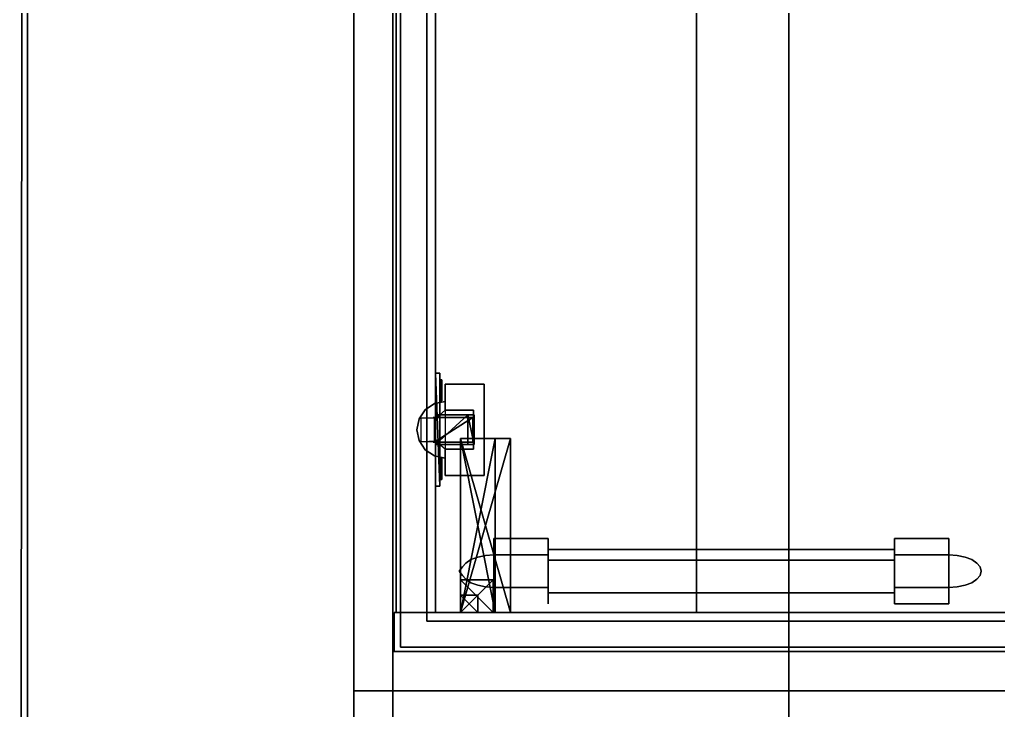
# Model space of a CAD drawing. Extents: x 0 to 7800, y -5130 to 1.
# Drawn here: x 0 to 450.1, y -4182 to -3864.5 of the extents above; entities that cross this region are included whole.
import ezdxf

# ---------------------------------------------------------------- set-up
doc = ezdxf.new("R2010")
doc.units = 0
for name, color, linetype in [('LAYER0', 7, 'CONTINUOUS'), ('LAYER780', 7, 'CONTINUOUS'), ('LAYER813', 253, 'CONTINUOUS'), ('LAYER814', 253, 'CONTINUOUS'), ('LAYER815', 253, 'CONTINUOUS'), ('LAYER847', 7, 'CONTINUOUS'), ('LAYER849', 2, 'CONTINUOUS'), ('LAYER850', 7, 'CONTINUOUS'), ('LAYER851', 253, 'CONTINUOUS'), ('LAYER852', 253, 'CONTINUOUS'), ('LAYER853', 253, 'CONTINUOUS'), ('LAYER854', 253, 'CONTINUOUS'), ('LAYER855', 253, 'CONTINUOUS'), ('LAYER856', 253, 'CONTINUOUS'), ('LAYER866', 7, 'CONTINUOUS'), ('LAYER867', 7, 'CONTINUOUS'), ('LAYER868', 7, 'CONTINUOUS'), ('LAYER871', 28, 'CONTINUOUS'), ('LAYER872', 253, 'CONTINUOUS'), ('LAYER873', 253, 'CONTINUOUS'), ('LAYER875', 254, 'CONTINUOUS'), ('LAYER877', 253, 'CONTINUOUS'), ('LAYER908', 2, 'CONTINUOUS')]:
    doc.layers.add(name, color=color, linetype=linetype)

msp = doc.modelspace()

# ---------------------------------------------------------------- linework, layer by layer
at = {"layer": 'LAYER0'}
for points, invisible_edges in [([(3.6928, -1555.002, -5), (1412.693, -4773.002, -5), (0.0028, -4773.002, -5), (3.6928, -1555.002, -5)], 1), ([(3.6928, -1555.002), (0.0028, -4773.002, -5), (0.0028, -4773.002), (3.6928, -1555.002)], 1), ([(0.0028, -4773.002, -5), (3.6928, -1555.002), (3.6928, -1555.002, -5), (0.0028, -4773.002, -5)], 1), ([(1412.693, -4773.002), (3.6928, -1555.002), (0.0028, -4773.002), (1412.693, -4773.002)], 1), ([(1412.693, -4773.002, -5), (3.6928, -1555.002, -5), (1025.693, -1555.002, -5), (1412.693, -4773.002, -5)], 5), ([(3.6928, -1555.002), (1412.693, -4773.002), (1025.693, -1555.002), (3.6928, -1555.002)], 3)]:
    msp.add_3dface(points, dxfattribs=dict(at, invisible_edges=invisible_edges))
at = {"layer": 'LAYER780'}
for points, invisible_edges in [([(153.6928, -2660.002), (3.6928, -4773.002), (3.6928, -2660.002), (153.6928, -2660.002)], 1), ([(3.6928, -4773.002), (153.6928, -2660.002), (153.6928, -4623.002), (3.6928, -4773.002)], 5), ([(3.6928, -2660.002, 2657), (3.6928, -4773.002), (3.6928, -4773.002, 2657), (3.6928, -2660.002, 2657)], 1), ([(3.6928, -4773.002), (3.6928, -2660.002, 2657), (3.6928, -2660.002), (3.6928, -4773.002)], 1), ([(3.6928, -4773.002, 2657), (153.6928, -4623.002, 2657), (3.6928, -2660.002, 2657), (3.6928, -4773.002, 2657)], 3), ([(153.6928, -2660.002, 2657), (3.6928, -2660.002, 2657), (153.6928, -4623.002, 2657), (153.6928, -2660.002, 2657)], 2), ([(153.6928, -2660.002), (153.6928, -4623.002, 2657), (153.6928, -4623.002), (153.6928, -2660.002)], 1), ([(153.6928, -4623.002, 2657), (153.6928, -2660.002), (153.6928, -2660.002, 2657), (153.6928, -4623.002, 2657)], 1)]:
    msp.add_3dface(points, dxfattribs=dict(at, invisible_edges=invisible_edges))
at = {"layer": 'LAYER813', "invisible_edges": 1}
for points in [[(153.6949, -4173), (1553.695, -4191), (153.6949, -4191), (153.6949, -4173)], [(1553.695, -4191), (153.6949, -4173), (1553.695, -4173), (1553.695, -4191)], [(153.6949, -4191, 450), (153.6949, -4173), (153.6949, -4191), (153.6949, -4191, 450)], [(153.6949, -4173), (153.6949, -4191, 450), (153.6949, -4173, 450), (153.6949, -4173)], [(1553.695, -4173, 450), (153.6949, -4191, 450), (1553.695, -4191, 450), (1553.695, -4173, 450)], [(153.6949, -4191, 450), (1553.695, -4173, 450), (153.6949, -4173, 450), (153.6949, -4191, 450)], [(153.6949, -4173), (1553.695, -4173, 450), (1553.695, -4173), (153.6949, -4173)], [(1553.695, -4173, 450), (153.6949, -4173), (153.6949, -4173, 450), (1553.695, -4173, 450)]]:
    msp.add_3dface(points, dxfattribs=at)
at = {"layer": 'LAYER814', "invisible_edges": 1}
for points in [[(153.6948, -2923, 450), (153.6948, -4173), (153.6948, -4173, 450), (153.6948, -2923, 450)], [(153.6948, -4173), (153.6948, -2923, 450), (153.6948, -2923), (153.6948, -4173)], [(171.6948, -2923), (153.6948, -4173), (153.6948, -2923), (171.6948, -2923)], [(153.6948, -4173), (171.6948, -2923), (171.6948, -4173), (153.6948, -4173)], [(171.6948, -4173, 450), (153.6948, -2923, 450), (153.6948, -4173, 450), (171.6948, -4173, 450)], [(153.6948, -2923, 450), (171.6948, -4173, 450), (171.6948, -2923, 450), (153.6948, -2923, 450)], [(171.6948, -2923), (171.6948, -4173, 450), (171.6948, -4173), (171.6948, -2923)], [(171.6948, -4173, 450), (171.6948, -2923), (171.6948, -2923, 450), (171.6948, -4173, 450)], [(171.6948, -4173, 450), (153.6948, -4173), (171.6948, -4173), (171.6948, -4173, 450)], [(153.6948, -4173), (171.6948, -4173, 450), (153.6948, -4173, 450), (153.6948, -4173)]]:
    msp.add_3dface(points, dxfattribs=at)
at = {"layer": 'LAYER815', "invisible_edges": 1}
for points in [[(171.6948, -4155, 450), (585.6948, -4155), (171.6948, -4155), (171.6948, -4155, 450)], [(585.6948, -4155), (171.6948, -4155, 450), (585.6948, -4155, 450), (585.6948, -4155)], [(171.6948, -4173), (585.6948, -4155), (585.6948, -4173), (171.6948, -4173)], [(585.6948, -4155), (171.6948, -4173), (171.6948, -4155), (585.6948, -4155)], [(171.6948, -4155, 450), (585.6948, -4173, 450), (585.6948, -4155, 450), (171.6948, -4155, 450)], [(585.6948, -4173, 450), (171.6948, -4155, 450), (171.6948, -4173, 450), (585.6948, -4173, 450)], [(171.6948, -4173), (171.6948, -4155, 450), (171.6948, -4155), (171.6948, -4173)], [(171.6948, -4155, 450), (171.6948, -4173), (171.6948, -4173, 450), (171.6948, -4155, 450)], [(585.6948, -4173, 450), (171.6948, -4173), (585.6948, -4173), (585.6948, -4173, 450)], [(171.6948, -4173), (585.6948, -4173, 450), (171.6948, -4173, 450), (171.6948, -4173)]]:
    msp.add_3dface(points, dxfattribs=at)
at = {"layer": 'LAYER847', "invisible_edges": 1}
for points in [[(172.1948, -4137), (585.1948, -4137, 432), (585.1948, -4137), (172.1948, -4137)], [(585.1948, -4137, 432), (172.1948, -4137), (172.1948, -4137, 432), (585.1948, -4137, 432)], [(172.1948, -4155, 432), (585.1948, -4137, 432), (172.1948, -4137, 432), (172.1948, -4155, 432)], [(585.1948, -4137, 432), (172.1948, -4155, 432), (585.1948, -4155, 432), (585.1948, -4137, 432)], [(172.1948, -4137), (172.1948, -4155, 432), (172.1948, -4137, 432), (172.1948, -4137)], [(172.1948, -4155, 432), (172.1948, -4137), (172.1948, -4155), (172.1948, -4155, 432)], [(585.1948, -4155), (172.1948, -4137), (585.1948, -4137), (585.1948, -4155)], [(172.1948, -4137), (585.1948, -4155), (172.1948, -4155), (172.1948, -4137)], [(172.1948, -4155, 432), (585.1948, -4155), (585.1948, -4155, 432), (172.1948, -4155, 432)], [(585.1948, -4155), (172.1948, -4155, 432), (172.1948, -4155), (585.1948, -4155)]]:
    msp.add_3dface(points, dxfattribs=at)
at = {"layer": 'LAYER849'}
for points in [[(225.6948, -4057, 30), (225.6948, -4057, 25), (202.6948, -4057, 30), (225.6948, -4057, 30)], [(202.6948, -4057, 30), (225.6948, -4057, 25), (202.6948, -4057, 25), (202.6948, -4057, 30)], [(202.6948, -4057, 30), (202.6948, -4057, 25), (202.6948, -4137, 30), (202.6948, -4057, 30)], [(202.6948, -4137, 30), (202.6948, -4057, 25), (202.6948, -4137, 25), (202.6948, -4137, 30)], [(202.6948, -4057, 30), (202.6948, -4137, 30), (225.6948, -4057, 30), (202.6948, -4057, 30)], [(225.6948, -4057, 30), (202.6948, -4137, 30), (225.6948, -4137, 30), (225.6948, -4057, 30)], [(225.6948, -4057, 25), (225.6948, -4137, 25), (202.6948, -4057, 25), (225.6948, -4057, 25)], [(202.6948, -4057, 25), (225.6948, -4137, 25), (202.6948, -4137, 25), (202.6948, -4057, 25)], [(225.6948, -4057, 30), (225.6948, -4137, 30), (225.6948, -4057, 25), (225.6948, -4057, 30)], [(225.6948, -4057, 25), (225.6948, -4137, 30), (225.6948, -4137, 25), (225.6948, -4057, 25)], [(202.6948, -4137, 30), (202.6948, -4137, 25), (225.6948, -4137, 30), (202.6948, -4137, 30)], [(225.6948, -4137, 30), (202.6948, -4137, 25), (225.6948, -4137, 25), (225.6948, -4137, 30)]]:
    msp.add_3dface(points, dxfattribs=at)
at = {"layer": 'LAYER850', "invisible_edges": 1}
for points in [[(225.6948, -4137, 30), (202.6948, -4057, 30), (202.6948, -4137, 30), (225.6948, -4137, 30)], [(202.6948, -4057, 30), (225.6948, -4137, 30), (225.6948, -4057, 30), (202.6948, -4057, 30)], [(202.6948, -4137, 25), (202.6948, -4057, 30), (202.6948, -4057, 25), (202.6948, -4137, 25)], [(202.6948, -4057, 30), (202.6948, -4137, 25), (202.6948, -4137, 30), (202.6948, -4057, 30)], [(225.6948, -4057, 25), (202.6948, -4057, 30), (225.6948, -4057, 30), (225.6948, -4057, 25)], [(202.6948, -4057, 30), (225.6948, -4057, 25), (202.6948, -4057, 25), (202.6948, -4057, 30)], [(225.6948, -4057, 25), (202.6948, -4137, 25), (202.6948, -4057, 25), (225.6948, -4057, 25)], [(202.6948, -4137, 25), (225.6948, -4057, 25), (225.6948, -4137, 25), (202.6948, -4137, 25)], [(225.6948, -4137, 30), (225.6948, -4057, 25), (225.6948, -4057, 30), (225.6948, -4137, 30)], [(225.6948, -4057, 25), (225.6948, -4137, 30), (225.6948, -4137, 25), (225.6948, -4057, 25)], [(202.6948, -4137, 25), (225.6948, -4137, 30), (202.6948, -4137, 30), (202.6948, -4137, 25)], [(225.6948, -4137, 30), (202.6948, -4137, 25), (225.6948, -4137, 25), (225.6948, -4137, 30)]]:
    msp.add_3dface(points, dxfattribs=at)
at = {"layer": 'LAYER851'}
for points in [[(217.6948, -4122, 30), (217.6948, -4122, 15), (202.6948, -4122, 30), (217.6948, -4122, 30)], [(202.6948, -4122, 30), (217.6948, -4122, 15), (202.6948, -4122, 15), (202.6948, -4122, 30)], [(202.6948, -4122, 30), (202.6948, -4122, 15), (202.6948, -4137, 30), (202.6948, -4122, 30)], [(202.6948, -4137, 30), (202.6948, -4122, 15), (202.6948, -4137, 15), (202.6948, -4137, 30)], [(202.6948, -4122, 30), (202.6948, -4137, 30), (217.6948, -4122, 30), (202.6948, -4122, 30)], [(217.6948, -4122, 30), (202.6948, -4137, 30), (217.6948, -4137, 30), (217.6948, -4122, 30)], [(217.6948, -4122, 15), (217.6948, -4137, 15), (202.6948, -4122, 15), (217.6948, -4122, 15)], [(202.6948, -4122, 15), (217.6948, -4137, 15), (202.6948, -4137, 15), (202.6948, -4122, 15)], [(217.6948, -4122, 30), (217.6948, -4137, 30), (217.6948, -4122, 15), (217.6948, -4122, 30)], [(217.6948, -4122, 15), (217.6948, -4137, 30), (217.6948, -4137, 15), (217.6948, -4122, 15)], [(202.6948, -4137, 30), (202.6948, -4137, 15), (217.6948, -4137, 30), (202.6948, -4137, 30)], [(217.6948, -4137, 30), (202.6948, -4137, 15), (217.6948, -4137, 15), (217.6948, -4137, 30)]]:
    msp.add_3dface(points, dxfattribs=at)
at = {"layer": 'LAYER852'}
for points in [[(217.6948, -4122, 30), (217.6948, -4122, 15), (202.6948, -4122, 30), (217.6948, -4122, 30)], [(202.6948, -4122, 30), (217.6948, -4122, 15), (202.6948, -4122, 15), (202.6948, -4122, 30)], [(202.6948, -4122, 30), (202.6948, -4122, 15), (202.6948, -4137, 30), (202.6948, -4122, 30)], [(202.6948, -4137, 30), (202.6948, -4122, 15), (202.6948, -4137, 15), (202.6948, -4137, 30)], [(202.6948, -4122, 30), (202.6948, -4137, 30), (217.6948, -4122, 30), (202.6948, -4122, 30)], [(217.6948, -4122, 30), (202.6948, -4137, 30), (217.6948, -4137, 30), (217.6948, -4122, 30)], [(217.6948, -4122, 15), (217.6948, -4137, 15), (202.6948, -4122, 15), (217.6948, -4122, 15)], [(202.6948, -4122, 15), (217.6948, -4137, 15), (202.6948, -4137, 15), (202.6948, -4122, 15)], [(217.6948, -4122, 30), (217.6948, -4137, 30), (217.6948, -4122, 15), (217.6948, -4122, 30)], [(217.6948, -4122, 15), (217.6948, -4137, 30), (217.6948, -4137, 15), (217.6948, -4122, 15)], [(202.6948, -4137, 30), (202.6948, -4137, 15), (217.6948, -4137, 30), (202.6948, -4137, 30)], [(217.6948, -4137, 30), (202.6948, -4137, 15), (217.6948, -4137, 15), (217.6948, -4137, 30)]]:
    msp.add_3dface(points, dxfattribs=at)
at = {"layer": 'LAYER853'}
for points in [[(217.6948, -4122, 30), (217.6948, -4122, 15), (202.6948, -4122, 30), (217.6948, -4122, 30)], [(202.6948, -4122, 30), (217.6948, -4122, 15), (202.6948, -4122, 15), (202.6948, -4122, 30)], [(202.6948, -4122, 30), (202.6948, -4122, 15), (202.6948, -4137, 30), (202.6948, -4122, 30)], [(202.6948, -4137, 30), (202.6948, -4122, 15), (202.6948, -4137, 15), (202.6948, -4137, 30)], [(202.6948, -4122, 30), (202.6948, -4137, 30), (217.6948, -4122, 30), (202.6948, -4122, 30)], [(217.6948, -4122, 30), (202.6948, -4137, 30), (217.6948, -4137, 30), (217.6948, -4122, 30)], [(217.6948, -4122, 15), (217.6948, -4137, 15), (202.6948, -4122, 15), (217.6948, -4122, 15)], [(202.6948, -4122, 15), (217.6948, -4137, 15), (202.6948, -4137, 15), (202.6948, -4122, 15)], [(217.6948, -4122, 30), (217.6948, -4137, 30), (217.6948, -4122, 15), (217.6948, -4122, 30)], [(217.6948, -4122, 15), (217.6948, -4137, 30), (217.6948, -4137, 15), (217.6948, -4122, 15)], [(202.6948, -4137, 30), (202.6948, -4137, 15), (217.6948, -4137, 30), (202.6948, -4137, 30)], [(217.6948, -4137, 30), (202.6948, -4137, 15), (217.6948, -4137, 15), (217.6948, -4137, 30)]]:
    msp.add_3dface(points, dxfattribs=at)
at = {"layer": 'LAYER854'}
for points in [[(217.6948, -4122, 30), (217.6948, -4122, 15), (202.6948, -4122, 30), (217.6948, -4122, 30)], [(202.6948, -4122, 30), (217.6948, -4122, 15), (202.6948, -4122, 15), (202.6948, -4122, 30)], [(202.6948, -4122, 30), (202.6948, -4122, 15), (202.6948, -4137, 30), (202.6948, -4122, 30)], [(202.6948, -4137, 30), (202.6948, -4122, 15), (202.6948, -4137, 15), (202.6948, -4137, 30)], [(202.6948, -4122, 30), (202.6948, -4137, 30), (217.6948, -4122, 30), (202.6948, -4122, 30)], [(217.6948, -4122, 30), (202.6948, -4137, 30), (217.6948, -4137, 30), (217.6948, -4122, 30)], [(217.6948, -4122, 15), (217.6948, -4137, 15), (202.6948, -4122, 15), (217.6948, -4122, 15)], [(202.6948, -4122, 15), (217.6948, -4137, 15), (202.6948, -4137, 15), (202.6948, -4122, 15)], [(217.6948, -4122, 30), (217.6948, -4137, 30), (217.6948, -4122, 15), (217.6948, -4122, 30)], [(217.6948, -4122, 15), (217.6948, -4137, 30), (217.6948, -4137, 15), (217.6948, -4122, 15)], [(202.6948, -4137, 30), (202.6948, -4137, 15), (217.6948, -4137, 30), (202.6948, -4137, 30)], [(217.6948, -4137, 30), (202.6948, -4137, 15), (217.6948, -4137, 15), (217.6948, -4137, 30)]]:
    msp.add_3dface(points, dxfattribs=at)
at = {"layer": 'LAYER855'}
for points in [[(210.6948, -4129, 30), (210.6948, -4129, -10), (202.6948, -4129, 30), (210.6948, -4129, 30)], [(202.6948, -4129, 30), (210.6948, -4129, -10), (202.6948, -4129, -10), (202.6948, -4129, 30)], [(202.6948, -4129, 30), (202.6948, -4129, -10), (202.6948, -4137, 30), (202.6948, -4129, 30)], [(202.6948, -4137, 30), (202.6948, -4129, -10), (202.6948, -4137, -10), (202.6948, -4137, 30)], [(202.6948, -4129, 30), (202.6948, -4137, 30), (210.6948, -4129, 30), (202.6948, -4129, 30)], [(210.6948, -4129, 30), (202.6948, -4137, 30), (210.6948, -4137, 30), (210.6948, -4129, 30)], [(210.6948, -4129, -10), (210.6948, -4137, -10), (202.6948, -4129, -10), (210.6948, -4129, -10)], [(202.6948, -4129, -10), (210.6948, -4137, -10), (202.6948, -4137, -10), (202.6948, -4129, -10)], [(210.6948, -4129, 30), (210.6948, -4137, 30), (210.6948, -4129, -10), (210.6948, -4129, 30)], [(210.6948, -4129, -10), (210.6948, -4137, 30), (210.6948, -4137, -10), (210.6948, -4129, -10)], [(202.6948, -4137, 30), (202.6948, -4137, -10), (210.6948, -4137, 30), (202.6948, -4137, 30)], [(210.6948, -4137, 30), (202.6948, -4137, -10), (210.6948, -4137, -10), (210.6948, -4137, 30)]]:
    msp.add_3dface(points, dxfattribs=at)
at = {"layer": 'LAYER856'}
for points in [[(218.6948, -4057, 30), (218.6948, -4057, 25), (202.6948, -4057, 30), (218.6948, -4057, 30)], [(202.6948, -4057, 30), (218.6948, -4057, 25), (202.6948, -4057, 25), (202.6948, -4057, 30)], [(202.6948, -4057, 30), (202.6948, -4057, 25), (202.6948, -4137, 30), (202.6948, -4057, 30)], [(202.6948, -4137, 30), (202.6948, -4057, 25), (202.6948, -4137, 25), (202.6948, -4137, 30)], [(202.6948, -4057, 30), (202.6948, -4137, 30), (218.6948, -4057, 30), (202.6948, -4057, 30)], [(218.6948, -4057, 30), (202.6948, -4137, 30), (218.6948, -4137, 30), (218.6948, -4057, 30)], [(218.6948, -4057, 25), (218.6948, -4137, 25), (202.6948, -4057, 25), (218.6948, -4057, 25)], [(202.6948, -4057, 25), (218.6948, -4137, 25), (202.6948, -4137, 25), (202.6948, -4057, 25)], [(218.6948, -4057, 30), (218.6948, -4137, 30), (218.6948, -4057, 25), (218.6948, -4057, 30)], [(218.6948, -4057, 25), (218.6948, -4137, 30), (218.6948, -4137, 25), (218.6948, -4057, 25)], [(202.6948, -4137, 30), (202.6948, -4137, 25), (218.6948, -4137, 30), (202.6948, -4137, 30)], [(218.6948, -4137, 30), (202.6948, -4137, 25), (218.6948, -4137, 25), (218.6948, -4137, 30)]]:
    msp.add_3dface(points, dxfattribs=at)
at = {"layer": 'LAYER866', "invisible_edges": 1}
for points in [[(173.1948, -4137), (173.1948, -3566, 432), (173.1948, -3566), (173.1948, -4137)], [(173.1948, -3566, 432), (173.1948, -4137), (173.1948, -4137, 432), (173.1948, -3566, 432)], [(191.1948, -4137, 432), (173.1948, -3566, 432), (173.1948, -4137, 432), (191.1948, -4137, 432)], [(173.1948, -3566, 432), (191.1948, -4137, 432), (191.1948, -3566, 432), (173.1948, -3566, 432)], [(191.1948, -3566), (173.1948, -4137), (173.1948, -3566), (191.1948, -3566)], [(173.1948, -4137), (191.1948, -3566), (191.1948, -4137), (173.1948, -4137)], [(191.1948, -4137, 432), (191.1948, -3566), (191.1948, -3566, 432), (191.1948, -4137, 432)], [(191.1948, -3566), (191.1948, -4137, 432), (191.1948, -4137), (191.1948, -3566)], [(173.1948, -4137), (191.1948, -4137, 432), (173.1948, -4137, 432), (173.1948, -4137)], [(191.1948, -4137, 432), (173.1948, -4137), (191.1948, -4137), (191.1948, -4137, 432)]]:
    msp.add_3dface(points, dxfattribs=at)
at = {"layer": 'LAYER867', "invisible_edges": 1}
for points in [[(187.1948, -4141, 24.3), (570.1948, -3562, 24.3), (187.1948, -3562, 24.3), (187.1948, -4141, 24.3)], [(570.1948, -3562, 24.3), (187.1948, -4141, 24.3), (570.1948, -4141, 24.3), (570.1948, -3562, 24.3)], [(187.1948, -3562, 18.3), (187.1948, -4141, 24.3), (187.1948, -3562, 24.3), (187.1948, -3562, 18.3)], [(187.1948, -4141, 24.3), (187.1948, -3562, 18.3), (187.1948, -4141, 18.3), (187.1948, -4141, 24.3)], [(570.1948, -4141, 18.3), (187.1948, -3562, 18.3), (570.1948, -3562, 18.3), (570.1948, -4141, 18.3)], [(187.1948, -3562, 18.3), (570.1948, -4141, 18.3), (187.1948, -4141, 18.3), (187.1948, -3562, 18.3)], [(187.1948, -4141, 24.3), (570.1948, -4141, 18.3), (570.1948, -4141, 24.3), (187.1948, -4141, 24.3)], [(570.1948, -4141, 18.3), (187.1948, -4141, 24.3), (187.1948, -4141, 18.3), (570.1948, -4141, 18.3)]]:
    msp.add_3dface(points, dxfattribs=at)
at = {"layer": 'LAYER868', "invisible_edges": 1}
for points in [[(191.1948, -3566), (311.1948, -4137), (191.1948, -4137), (191.1948, -3566)], [(311.1948, -4137), (191.1948, -3566), (311.1948, -3566), (311.1948, -4137)], [(191.1948, -4137, 18), (191.1948, -3566), (191.1948, -4137), (191.1948, -4137, 18)], [(191.1948, -3566), (191.1948, -4137, 18), (191.1948, -3566, 18), (191.1948, -3566)], [(311.1948, -3566, 18), (191.1948, -4137, 18), (311.1948, -4137, 18), (311.1948, -3566, 18)], [(191.1948, -4137, 18), (311.1948, -3566, 18), (191.1948, -3566, 18), (191.1948, -4137, 18)], [(311.1948, -3566, 18), (311.1948, -4137), (311.1948, -3566), (311.1948, -3566, 18)], [(311.1948, -4137), (311.1948, -3566, 18), (311.1948, -4137, 18), (311.1948, -4137)], [(191.1948, -4137, 18), (311.1948, -4137), (311.1948, -4137, 18), (191.1948, -4137, 18)], [(311.1948, -4137), (191.1948, -4137, 18), (191.1948, -4137), (311.1948, -4137)]]:
    msp.add_3dface(points, dxfattribs=at)
at = {"layer": 'LAYER871'}
for points in [[(195.6948, -4044, 432), (195.6948, -4032, 432), (195.6948, -4044, 432)], [(213.6948, -4032, 431), (195.6948, -4032, 431), (195.6948, -4032, 431), (213.6948, -4032, 431)], [(195.6948, -4044, 431), (195.6948, -4044, 432), (195.6948, -4032, 432), (195.6948, -4032, 431)], [(195.6948, -4032, 431), (195.6948, -4032, 432), (213.6948, -4032, 432), (213.6948, -4032, 431)], [(213.6948, -4032, 432), (195.6948, -4032, 432), (195.6948, -4074, 432), (213.6948, -4074, 432)], [(213.6948, -4032, 432), (213.6948, -4074, 432), (213.6948, -4074, 431), (213.6948, -4032, 431)], [(208.6948, -4044, 431), (208.6948, -4044, 432), (195.6948, -4044, 432), (195.6948, -4044, 431)], [(208.6948, -4044, 432), (208.6948, -4062, 432), (208.6948, -4044, 432)], [(208.6948, -4044, 431), (208.6948, -4044, 432), (208.6948, -4062, 432), (208.6948, -4062, 431)], [(195.6948, -4062, 432), (195.6948, -4074, 432), (195.6948, -4062, 432)], [(208.6948, -4062, 431), (208.6948, -4062, 432), (195.6948, -4062, 432), (195.6948, -4062, 431)], [(195.6948, -4062, 431), (195.6948, -4062, 432), (195.6948, -4074, 432), (195.6948, -4074, 431)], [(213.6948, -4074, 431), (195.6948, -4074, 431), (195.6948, -4074, 431), (213.6948, -4074, 431)], [(195.6948, -4074, 431), (195.6948, -4074, 432), (213.6948, -4074, 432), (213.6948, -4074, 431)], [(213.6948, -4074, 431), (213.6948, -4074, 432), (213.6948, -4074, 431)]]:
    msp.add_3dface(points, dxfattribs=at)
for points, invisible_edges in [([(213.6948, -4032, 431), (208.6948, -4044, 431), (195.6948, -4044, 431), (195.6948, -4032, 431)], 1), ([(213.6948, -4074, 431), (213.6948, -4032, 431), (208.6948, -4044, 431), (208.6948, -4062, 431)], 10), ([(190.7199, -4040.99, 431.75), (186.5024, -4043.808, 431.75), (188.1948, -4047.5, 431.75), (191.6948, -4047.5, 431.75)], 10), ([(195.6948, -4040, 431.75), (190.7199, -4040.99, 431.75), (191.6948, -4047.5, 431.75), (195.6948, -4044, 431.75)], 2), ([(186.5024, -4043.808, 431.75), (183.6844, -4048.025, 431.75), (184.6948, -4047.5, 431.75), (188.1948, -4047.5, 431.75)], 10), ([(191.4853, -4058.317, 431.5), (191.6948, -4047.5, 431.5), (195.6948, -4044, 431.5), (195.6948, -4062, 431.5)], 5), ([(195.6948, -4062, 431.5), (195.6948, -4044, 431.5), (208.6948, -4044, 431.5), (208.6948, -4062, 431.5)], 1), ([(183.6844, -4048.025, 431.75), (182.6948, -4053, 431.75), (184.6948, -4053, 431.75), (184.6948, -4047.5, 431.75)], 10), ([(184.6948, -4058.5, 431.5), (184.6948, -4047.5, 431.5), (191.6948, -4047.5, 431.5), (191.4853, -4058.317, 431.5)], 4), ([(182.6948, -4053, 431.75), (183.6844, -4057.975, 431.75), (184.6948, -4058.5, 431.75), (184.6948, -4053, 431.75)], 10), ([(183.6844, -4057.975, 431.75), (186.5024, -4062.192, 431.75), (188.1948, -4058.5, 431.75), (184.6948, -4058.5, 431.75)], 10), ([(186.5024, -4062.192, 431.75), (190.7199, -4065.01, 431.75), (191.6948, -4058.5, 431.75), (188.1948, -4058.5, 431.75)], 10), ([(190.7199, -4065.01, 431.75), (195.6948, -4066, 431.75), (195.6948, -4062, 431.75), (191.6948, -4058.5, 431.75)], 8), ([(213.6948, -4074, 431), (208.6948, -4062, 431), (195.6948, -4062, 431), (195.6948, -4074, 431)], 1)]:
    msp.add_3dface(points, dxfattribs=dict(at, invisible_edges=invisible_edges))
at = {"layer": 'LAYER872'}
for points in [[(193.1843, -4079, 387.5), (191.1948, -4079, 387.5), (191.1948, -4027, 387.5), (193.1843, -4079, 387.5)], [(193.1843, -4079, 387.5), (191.1948, -4027, 387.5), (193.1843, -4027, 387.5), (193.1843, -4079, 387.5)], [(193.1843, -4027, 387.5), (191.1948, -4027, 387.5), (191.1948, -4027, 402.5), (193.1843, -4027, 387.5)], [(193.1843, -4027, 387.5), (191.1948, -4027, 402.5), (193.1843, -4027, 402.5), (193.1843, -4027, 387.5)], [(191.1948, -4027, 402.5), (191.1948, -4079, 402.5), (193.1843, -4079, 402.5), (191.1948, -4027, 402.5)], [(191.1948, -4027, 402.5), (193.1843, -4079, 402.5), (193.1843, -4027, 402.5), (191.1948, -4027, 402.5)], [(193.1843, -4027, 402.5), (193.1843, -4079, 402.5), (193.1843, -4079, 387.5), (193.1843, -4027, 402.5)], [(193.1843, -4027, 402.5), (193.1843, -4079, 387.5), (193.1843, -4027, 387.5), (193.1843, -4027, 402.5)], [(194.1791, -4034.913, 399.2426), (194.1791, -4030.117, 395), (193.1843, -4034.913, 399.2426), (194.1791, -4034.913, 399.2426)], [(193.1843, -4034.913, 399.2426), (194.1791, -4030.117, 395), (193.1843, -4030.117, 395), (193.1843, -4034.913, 399.2426)], [(194.1791, -4030.117, 395), (194.1791, -4034.913, 390.7574), (193.1843, -4030.117, 395), (194.1791, -4030.117, 395)], [(193.1843, -4030.117, 395), (194.1791, -4034.913, 390.7574), (193.1843, -4034.913, 390.7574), (193.1843, -4030.117, 395)], [(193.1843, -4039.709, 395), (193.1843, -4034.913, 390.7574), (193.1843, -4030.117, 395), (193.1843, -4039.709, 395)], [(193.1843, -4039.709, 395), (193.1843, -4030.117, 395), (193.1843, -4034.913, 399.2426), (193.1843, -4039.709, 395)], [(194.1791, -4034.913, 399.2426), (194.1791, -4034.913, 390.7574), (194.1791, -4030.117, 395), (194.1791, -4034.913, 399.2426)], [(194.1791, -4034.913, 390.7574), (194.1791, -4039.709, 395), (193.1843, -4034.913, 390.7574), (194.1791, -4034.913, 390.7574)], [(193.1843, -4034.913, 390.7574), (194.1791, -4039.709, 395), (193.1843, -4039.709, 395), (193.1843, -4034.913, 390.7574)], [(193.1843, -4039.709, 395), (194.1791, -4039.709, 395), (193.1843, -4034.913, 399.2426), (193.1843, -4039.709, 395)], [(193.1843, -4034.913, 399.2426), (194.1791, -4039.709, 395), (194.1791, -4034.913, 399.2426), (193.1843, -4034.913, 399.2426)], [(194.1791, -4039.709, 395), (194.1791, -4034.913, 390.7574), (194.1791, -4034.913, 399.2426), (194.1791, -4039.709, 395)], [(191.1948, -4046.217, 419.5), (206.1163, -4046.217, 419.5), (191.1948, -4046.217, 367.5), (191.1948, -4046.217, 419.5)], [(191.1948, -4046.217, 367.5), (206.1163, -4046.217, 419.5), (206.1163, -4046.217, 367.5), (191.1948, -4046.217, 367.5)], [(191.1948, -4046.217, 367.5), (206.1163, -4046.217, 367.5), (191.1948, -4059.783, 367.5), (191.1948, -4046.217, 367.5)], [(191.1948, -4059.783, 367.5), (206.1163, -4046.217, 367.5), (206.1163, -4059.783, 367.5), (191.1948, -4059.783, 367.5)], [(202.1372, -4046.217, 438.8654), (209.1006, -4046.217, 438.8654), (199.1529, -4046.217, 419.5), (202.1372, -4046.217, 438.8654)], [(199.1529, -4046.217, 419.5), (209.1006, -4046.217, 438.8654), (206.1163, -4046.217, 419.5), (199.1529, -4046.217, 419.5)], [(206.1163, -4046.217, 419.5), (206.1163, -4059.783, 419.5), (206.1163, -4046.217, 367.5), (206.1163, -4046.217, 419.5)], [(206.1163, -4046.217, 367.5), (206.1163, -4059.783, 419.5), (206.1163, -4059.783, 367.5), (206.1163, -4046.217, 367.5)], [(209.1006, -4046.217, 438.8654), (209.1006, -4059.783, 438.8654), (206.1163, -4046.217, 419.5), (209.1006, -4046.217, 438.8654)], [(206.1163, -4046.217, 419.5), (209.1006, -4059.783, 438.8654), (206.1163, -4059.783, 419.5), (206.1163, -4046.217, 419.5)], [(190.113, -4047.348, 443.9226), (190.6041, -4047.348, 444.5), (206.8867, -4047.348, 436.0754), (190.113, -4047.348, 443.9226)], [(206.8867, -4047.348, 436.0754), (190.6041, -4047.348, 444.5), (208.3768, -4047.348, 438.4556), (206.8867, -4047.348, 436.0754)], [(190.6041, -4047.348, 444.5), (190.6041, -4058.652, 444.5), (208.3768, -4047.348, 438.4556), (190.6041, -4047.348, 444.5)], [(208.3768, -4047.348, 438.4556), (190.6041, -4058.652, 444.5), (208.3768, -4058.652, 438.4556), (208.3768, -4047.348, 438.4556)], [(206.8867, -4058.652, 436.0754), (208.3768, -4058.652, 438.4556), (190.113, -4058.652, 443.9226), (206.8867, -4058.652, 436.0754)], [(190.113, -4058.652, 443.9226), (208.3768, -4058.652, 438.4556), (190.6041, -4058.652, 444.5), (190.113, -4058.652, 443.9226)], [(191.1948, -4059.783, 367.5), (206.1163, -4059.783, 367.5), (191.1948, -4059.783, 419.5), (191.1948, -4059.783, 367.5)], [(191.1948, -4059.783, 419.5), (206.1163, -4059.783, 367.5), (206.1163, -4059.783, 419.5), (191.1948, -4059.783, 419.5)], [(199.1529, -4059.783, 419.5), (206.1163, -4059.783, 419.5), (202.1372, -4059.783, 438.8654), (199.1529, -4059.783, 419.5)], [(202.1372, -4059.783, 438.8654), (206.1163, -4059.783, 419.5), (209.1006, -4059.783, 438.8654), (202.1372, -4059.783, 438.8654)], [(194.1791, -4071.087, 399.2426), (194.1791, -4066.291, 395), (193.1843, -4071.087, 399.2426), (194.1791, -4071.087, 399.2426)], [(193.1843, -4071.087, 399.2426), (194.1791, -4066.291, 395), (193.1843, -4066.291, 395), (193.1843, -4071.087, 399.2426)], [(194.1791, -4066.291, 395), (194.1791, -4071.087, 390.7574), (193.1843, -4066.291, 395), (194.1791, -4066.291, 395)], [(193.1843, -4066.291, 395), (194.1791, -4071.087, 390.7574), (193.1843, -4071.087, 390.7574), (193.1843, -4066.291, 395)], [(193.1843, -4075.883, 395), (193.1843, -4071.087, 390.7574), (193.1843, -4066.291, 395), (193.1843, -4075.883, 395)], [(193.1843, -4075.883, 395), (193.1843, -4066.291, 395), (193.1843, -4071.087, 399.2426), (193.1843, -4075.883, 395)], [(194.1791, -4071.087, 399.2426), (194.1791, -4071.087, 390.7574), (194.1791, -4066.291, 395), (194.1791, -4071.087, 399.2426)], [(194.1791, -4071.087, 390.7574), (194.1791, -4075.883, 395), (193.1843, -4071.087, 390.7574), (194.1791, -4071.087, 390.7574)], [(193.1843, -4071.087, 390.7574), (194.1791, -4075.883, 395), (193.1843, -4075.883, 395), (193.1843, -4071.087, 390.7574)], [(193.1843, -4075.883, 395), (194.1791, -4075.883, 395), (193.1843, -4071.087, 399.2426), (193.1843, -4075.883, 395)], [(193.1843, -4071.087, 399.2426), (194.1791, -4075.883, 395), (194.1791, -4071.087, 399.2426), (193.1843, -4071.087, 399.2426)], [(194.1791, -4075.883, 395), (194.1791, -4071.087, 390.7574), (194.1791, -4071.087, 399.2426), (194.1791, -4075.883, 395)], [(193.1843, -4079, 402.5), (191.1948, -4079, 402.5), (191.1948, -4079, 387.5), (193.1843, -4079, 402.5)], [(193.1843, -4079, 402.5), (191.1948, -4079, 387.5), (193.1843, -4079, 387.5), (193.1843, -4079, 402.5)]]:
    msp.add_3dface(points, dxfattribs=at)
at = {"layer": 'LAYER873', "invisible_edges": 1}
for points in [[(582.1948, -3550, 432), (175.1948, -4153, 432), (175.1948, -3550, 432), (582.1948, -3550, 432)], [(175.1948, -4153, 432), (582.1948, -3550, 432), (582.1948, -4153, 432), (175.1948, -4153, 432)], [(175.1948, -3550, 450), (175.1948, -4153, 432), (175.1948, -4153, 450), (175.1948, -3550, 450)], [(175.1948, -4153, 432), (175.1948, -3550, 450), (175.1948, -3550, 432), (175.1948, -4153, 432)], [(557.1948, -4153, 450), (175.1948, -3550, 450), (175.1948, -4153, 450), (557.1948, -4153, 450)], [(175.1948, -3550, 450), (557.1948, -4153, 450), (557.1948, -3550, 450), (175.1948, -3550, 450)], [(582.1948, -4153, 438), (175.1948, -4153, 432), (582.1948, -4153, 432), (582.1948, -4153, 438)], [(175.1948, -4153, 432), (582.1948, -4153, 438), (175.1948, -4153, 438), (175.1948, -4153, 432)], [(557.1948, -4153, 450), (175.1948, -4153, 438), (545.1948, -4153, 438), (557.1948, -4153, 450)], [(175.1948, -4153, 438), (557.1948, -4153, 450), (175.1948, -4153, 450), (175.1948, -4153, 438)]]:
    msp.add_3dface(points, dxfattribs=at)
at = {"layer": 'LAYER875'}
for points, invisible_edges in [([(210.6637, -4111.505, 404.75), (214.2664, -4110.755, 403.4523), (214.2664, -4103.511, 416), (210.6637, -4105.01, 416)], 15), ([(210.6637, -4105.01, 416), (214.2664, -4103.511, 416), (214.2664, -4110.755, 428.5477), (210.6637, -4111.505, 427.25)], 11), ([(214.2664, -4110.755, 403.4523), (218.1326, -4110.5, 403.0096), (218.1326, -4103, 416), (214.2664, -4103.511, 416)], 13), ([(214.2664, -4103.511, 416), (218.1326, -4103, 416), (218.1326, -4110.5, 428.9904), (214.2664, -4110.755, 428.5477)], 9), ([(243.0288, -4125.5, 403.0096), (243.0288, -4133, 416), (243.0288, -4103, 416), (243.0288, -4110.5, 403.0096)], 2), ([(243.0288, -4133, 416), (243.0288, -4103, 416), (243.0288, -4110.5, 428.9904), (243.0288, -4125.5, 428.9904)], 1), ([(243.0288, -4133, 416), (243.0288, -4103, 416), (243.0288, -4110.5, 428.9904), (243.0288, -4125.5, 428.9904)], 1), ([(402.3649, -4103, 416), (402.3649, -4133, 416), (402.3649, -4125.5, 428.9904), (402.3649, -4110.5, 428.9904)], 1), ([(431.1274, -4110.755, 428.5477), (427.2612, -4110.5, 428.9904), (427.2612, -4103, 416), (431.1274, -4103.511, 416)], 12), ([(431.1274, -4103.511, 416), (427.2612, -4103, 416), (427.2612, -4110.5, 403.0096), (431.1274, -4110.755, 403.4523)], 13), ([(434.73, -4111.505, 427.25), (431.1274, -4110.755, 428.5477), (431.1274, -4103.511, 416), (434.73, -4105.01, 416)], 14), ([(434.73, -4105.01, 416), (431.1274, -4103.511, 416), (431.1274, -4110.755, 403.4523), (434.73, -4111.505, 404.75)], 15), ([(205.1961, -4114.25, 409.5048), (207.57, -4112.697, 406.8144), (207.57, -4107.394, 416), (205.1961, -4110.5, 416)], 15), ([(205.1961, -4110.5, 416), (207.57, -4107.394, 416), (207.57, -4112.697, 425.1856), (205.1961, -4114.25, 422.4952)], 11), ([(207.57, -4112.697, 406.8144), (210.6637, -4111.505, 404.75), (210.6637, -4105.01, 416), (207.57, -4107.394, 416)], 15), ([(207.57, -4107.394, 416), (210.6637, -4105.01, 416), (210.6637, -4111.505, 427.25), (207.57, -4112.697, 425.1856)], 11), ([(243.0288, -4113, 424.6602), (243.0288, -4108, 416), (402.3649, -4108, 416), (402.3649, -4113, 424.6602)], 8), ([(402.3649, -4123, 407.3398), (402.3649, -4128, 416), (402.3649, -4108, 416), (402.3649, -4113, 407.3398)], 2), ([(402.3649, -4128, 416), (402.3649, -4108, 416), (402.3649, -4113, 424.6602), (402.3649, -4123, 424.6602)], 1), ([(437.8238, -4112.697, 425.1856), (434.73, -4111.505, 427.25), (434.73, -4105.01, 416), (437.8238, -4107.394, 416)], 14), ([(437.8238, -4107.394, 416), (434.73, -4105.01, 416), (434.73, -4111.505, 404.75), (437.8238, -4112.697, 406.8144)], 15), ([(440.1977, -4114.25, 422.4952), (437.8238, -4112.697, 425.1856), (437.8238, -4107.394, 416), (440.1977, -4110.5, 416)], 14), ([(440.1977, -4110.5, 416), (437.8238, -4107.394, 416), (437.8238, -4112.697, 406.8144), (440.1977, -4114.25, 409.5048)], 15), ([(203.7038, -4116.059, 412.6378), (205.1961, -4114.25, 409.5048), (205.1961, -4110.5, 416), (203.7038, -4114.118, 416)], 15), ([(203.7038, -4114.118, 416), (205.1961, -4110.5, 416), (205.1961, -4114.25, 422.4952), (203.7038, -4116.059, 419.3622)], 11), ([(205.1961, -4121.75, 409.5048), (207.57, -4123.303, 406.8144), (207.57, -4112.697, 406.8144), (205.1961, -4114.25, 409.5048)], 14), ([(205.1961, -4114.25, 422.4952), (207.57, -4112.697, 425.1856), (207.57, -4123.303, 425.1856), (205.1961, -4121.75, 422.4952)], 14), ([(207.57, -4123.303, 406.8144), (210.6637, -4124.495, 404.75), (210.6637, -4111.505, 404.75), (207.57, -4112.697, 406.8144)], 14), ([(207.57, -4112.697, 425.1856), (210.6637, -4111.505, 427.25), (210.6637, -4124.495, 427.25), (207.57, -4123.303, 425.1856)], 14), ([(210.6637, -4124.495, 404.75), (214.2664, -4125.245, 403.4523), (214.2664, -4110.755, 403.4523), (210.6637, -4111.505, 404.75)], 14), ([(210.6637, -4111.505, 427.25), (214.2664, -4110.755, 428.5477), (214.2664, -4125.245, 428.5477), (210.6637, -4124.495, 427.25)], 14), ([(214.2664, -4125.245, 403.4523), (218.1326, -4125.5, 403.0096), (218.1326, -4110.5, 403.0096), (214.2664, -4110.755, 403.4523)], 12), ([(214.2664, -4110.755, 428.5477), (218.1326, -4110.5, 428.9904), (218.1326, -4125.5, 428.9904), (214.2664, -4125.245, 428.5477)], 12), ([(243.0288, -4113, 407.3398), (243.0288, -4123, 407.3398), (402.3649, -4123, 407.3398), (402.3649, -4113, 407.3398)], 2), ([(243.0288, -4123, 424.6602), (243.0288, -4113, 424.6602), (402.3649, -4113, 424.6602), (402.3649, -4123, 424.6602)], 10), ([(431.1274, -4125.245, 428.5477), (427.2612, -4125.5, 428.9904), (427.2612, -4110.5, 428.9904), (431.1274, -4110.755, 428.5477)], 9), ([(431.1274, -4110.755, 403.4523), (427.2612, -4110.5, 403.0096), (427.2612, -4125.5, 403.0096), (431.1274, -4125.245, 403.4523)], 9), ([(434.73, -4124.495, 427.25), (431.1274, -4125.245, 428.5477), (431.1274, -4110.755, 428.5477), (434.73, -4111.505, 427.25)], 11), ([(434.73, -4111.505, 404.75), (431.1274, -4110.755, 403.4523), (431.1274, -4125.245, 403.4523), (434.73, -4124.495, 404.75)], 11), ([(437.8238, -4123.303, 425.1856), (434.73, -4124.495, 427.25), (434.73, -4111.505, 427.25), (437.8238, -4112.697, 425.1856)], 11), ([(437.8238, -4112.697, 406.8144), (434.73, -4111.505, 404.75), (434.73, -4124.495, 404.75), (437.8238, -4123.303, 406.8144)], 11), ([(440.1977, -4121.75, 422.4952), (437.8238, -4123.303, 425.1856), (437.8238, -4112.697, 425.1856), (440.1977, -4114.25, 422.4952)], 11), ([(440.1977, -4114.25, 409.5048), (437.8238, -4112.697, 406.8144), (437.8238, -4123.303, 406.8144), (440.1977, -4121.75, 409.5048)], 11), ([(441.6899, -4116.059, 419.3622), (440.1977, -4114.25, 422.4952), (440.1977, -4110.5, 416), (441.6899, -4114.118, 416)], 14), ([(441.6899, -4114.118, 416), (440.1977, -4110.5, 416), (440.1977, -4114.25, 409.5048), (441.6899, -4116.059, 412.6378)], 15), ([(202.0605, -4118, 416), (203.7038, -4116.059, 412.6378), (203.7038, -4114.118, 416), (202.0605, -4118, 416)], 7), ([(202.0605, -4118, 416), (203.7038, -4114.118, 416), (203.7038, -4116.059, 419.3622), (202.0605, -4118, 416)], 3), ([(202.0605, -4118, 416), (203.7038, -4119.941, 412.6378), (203.7038, -4116.059, 412.6378), (202.0605, -4118, 416)], 6), ([(202.0605, -4118, 416), (203.7038, -4116.059, 419.3622), (203.7038, -4119.941, 419.3622), (202.0605, -4118, 416)], 6), ([(202.0605, -4118, 416), (203.7038, -4121.882, 416), (203.7038, -4119.941, 412.6378), (202.0605, -4118, 416)], 3), ([(202.0605, -4118, 416), (203.7038, -4119.941, 419.3622), (203.7038, -4121.882, 416), (202.0605, -4118, 416)], 7), ([(203.7038, -4119.941, 412.6378), (205.1961, -4121.75, 409.5048), (205.1961, -4114.25, 409.5048), (203.7038, -4116.059, 412.6378)], 14), ([(203.7038, -4116.059, 419.3622), (205.1961, -4114.25, 422.4952), (205.1961, -4121.75, 422.4952), (203.7038, -4119.941, 419.3622)], 14), ([(441.6899, -4119.941, 419.3622), (440.1977, -4121.75, 422.4952), (440.1977, -4114.25, 422.4952), (441.6899, -4116.059, 419.3622)], 11), ([(441.6899, -4116.059, 412.6378), (440.1977, -4114.25, 409.5048), (440.1977, -4121.75, 409.5048), (441.6899, -4119.941, 412.6378)], 11), ([(442.1989, -4118, 416), (441.6899, -4116.059, 419.3622), (441.6899, -4114.118, 416), (442.1989, -4118, 416)], 6), ([(442.1989, -4118, 416), (441.6899, -4114.118, 416), (441.6899, -4116.059, 412.6378), (442.1989, -4118, 416)], 7), ([(442.1989, -4118, 416), (441.6899, -4119.941, 419.3622), (441.6899, -4116.059, 419.3622), (442.1989, -4118, 416)], 3), ([(442.1989, -4118, 416), (441.6899, -4116.059, 412.6378), (441.6899, -4119.941, 412.6378), (442.1989, -4118, 416)], 3), ([(442.1989, -4118, 416), (441.6899, -4121.882, 416), (441.6899, -4119.941, 419.3622), (442.1989, -4118, 416)], 7), ([(442.1989, -4118, 416), (441.6899, -4119.941, 412.6378), (441.6899, -4121.882, 416), (442.1989, -4118, 416)], 6), ([(203.7038, -4121.882, 416), (205.1961, -4125.5, 416), (205.1961, -4121.75, 409.5048), (203.7038, -4119.941, 412.6378)], 11), ([(203.7038, -4119.941, 419.3622), (205.1961, -4121.75, 422.4952), (205.1961, -4125.5, 416), (203.7038, -4121.882, 416)], 15), ([(205.1961, -4125.5, 416), (207.57, -4128.606, 416), (207.57, -4123.303, 406.8144), (205.1961, -4121.75, 409.5048)], 11), ([(205.1961, -4121.75, 422.4952), (207.57, -4123.303, 425.1856), (207.57, -4128.606, 416), (205.1961, -4125.5, 416)], 15), ([(440.1977, -4125.5, 416), (437.8238, -4128.606, 416), (437.8238, -4123.303, 425.1856), (440.1977, -4121.75, 422.4952)], 15), ([(440.1977, -4121.75, 409.5048), (437.8238, -4123.303, 406.8144), (437.8238, -4128.606, 416), (440.1977, -4125.5, 416)], 14), ([(441.6899, -4121.882, 416), (440.1977, -4125.5, 416), (440.1977, -4121.75, 422.4952), (441.6899, -4119.941, 419.3622)], 15), ([(441.6899, -4119.941, 412.6378), (440.1977, -4121.75, 409.5048), (440.1977, -4125.5, 416), (441.6899, -4121.882, 416)], 14), ([(207.57, -4128.606, 416), (210.6637, -4130.99, 416), (210.6637, -4124.495, 404.75), (207.57, -4123.303, 406.8144)], 11), ([(207.57, -4123.303, 425.1856), (210.6637, -4124.495, 427.25), (210.6637, -4130.99, 416), (207.57, -4128.606, 416)], 15), ([(210.6637, -4130.99, 416), (214.2664, -4132.489, 416), (214.2664, -4125.245, 403.4523), (210.6637, -4124.495, 404.75)], 11), ([(210.6637, -4124.495, 427.25), (214.2664, -4125.245, 428.5477), (214.2664, -4132.489, 416), (210.6637, -4130.99, 416)], 15), ([(214.2664, -4132.489, 416), (218.1326, -4133, 416), (218.1326, -4125.5, 403.0096), (214.2664, -4125.245, 403.4523)], 9), ([(214.2664, -4125.245, 428.5477), (218.1326, -4125.5, 428.9904), (218.1326, -4133, 416), (214.2664, -4132.489, 416)], 13), ([(243.0288, -4133, 416), (243.0288, -4125.5, 428.9904), (218.1326, -4125.5, 428.9904), (218.1326, -4133, 416)], 8), ([(243.0288, -4125.5, 403.0096), (243.0288, -4133, 416), (218.1326, -4133, 416), (218.1326, -4125.5, 403.0096)], 2), ([(243.0288, -4123, 407.3398), (243.0288, -4128, 416), (402.3649, -4128, 416), (402.3649, -4123, 407.3398)], 8), ([(243.0288, -4128, 416), (243.0288, -4123, 424.6602), (402.3649, -4123, 424.6602), (402.3649, -4128, 416)], 2), ([(431.1274, -4132.489, 416), (427.2612, -4133, 416), (427.2612, -4125.5, 428.9904), (431.1274, -4125.245, 428.5477)], 13), ([(431.1274, -4125.245, 403.4523), (427.2612, -4125.5, 403.0096), (427.2612, -4133, 416), (431.1274, -4132.489, 416)], 12), ([(434.73, -4130.99, 416), (431.1274, -4132.489, 416), (431.1274, -4125.245, 428.5477), (434.73, -4124.495, 427.25)], 15), ([(434.73, -4124.495, 404.75), (431.1274, -4125.245, 403.4523), (431.1274, -4132.489, 416), (434.73, -4130.99, 416)], 14), ([(437.8238, -4128.606, 416), (434.73, -4130.99, 416), (434.73, -4124.495, 427.25), (437.8238, -4123.303, 425.1856)], 15), ([(437.8238, -4123.303, 406.8144), (434.73, -4124.495, 404.75), (434.73, -4130.99, 416), (437.8238, -4128.606, 416)], 14)]:
    msp.add_3dface(points, dxfattribs=dict(at, invisible_edges=invisible_edges))
for points in [[(243.0288, -4110.5, 428.9904), (243.0288, -4103, 416), (218.1326, -4103, 416), (218.1326, -4110.5, 428.9904)], [(243.0288, -4103, 416), (243.0288, -4110.5, 403.0096), (218.1326, -4110.5, 403.0096), (218.1326, -4103, 416)], [(402.3649, -4110.5, 403.0096), (402.3649, -4103, 416), (427.2612, -4103, 416), (427.2612, -4110.5, 403.0096)], [(402.3649, -4103, 416), (402.3649, -4110.5, 428.9904), (427.2612, -4110.5, 428.9904), (427.2612, -4103, 416)], [(243.0288, -4108, 416), (243.0288, -4113, 407.3398), (402.3649, -4113, 407.3398), (402.3649, -4108, 416)], [(243.0288, -4125.5, 428.9904), (243.0288, -4110.5, 428.9904), (218.1326, -4110.5, 428.9904), (218.1326, -4125.5, 428.9904)], [(243.0288, -4110.5, 403.0096), (243.0288, -4125.5, 403.0096), (218.1326, -4125.5, 403.0096), (218.1326, -4110.5, 403.0096)], [(402.3649, -4125.5, 403.0096), (402.3649, -4110.5, 403.0096), (427.2612, -4110.5, 403.0096), (427.2612, -4125.5, 403.0096)], [(402.3649, -4110.5, 428.9904), (402.3649, -4125.5, 428.9904), (427.2612, -4125.5, 428.9904), (427.2612, -4110.5, 428.9904)], [(402.3649, -4133, 416), (402.3649, -4125.5, 403.0096), (427.2612, -4125.5, 403.0096), (427.2612, -4133, 416)], [(402.3649, -4125.5, 428.9904), (402.3649, -4133, 416), (427.2612, -4133, 416), (427.2612, -4125.5, 428.9904)]]:
    msp.add_3dface(points, dxfattribs=at)
at = {"layer": 'LAYER877', "invisible_edges": 1}
for points in [[(153.6948, -2923, 850), (153.6948, -4605, 450), (153.6948, -4605, 850), (153.6948, -2923, 850)], [(153.6948, -4605, 450), (153.6948, -2923, 850), (153.6948, -2923, 450), (153.6948, -4605, 450)], [(171.6948, -2923, 450), (153.6948, -4605, 450), (153.6948, -2923, 450), (171.6948, -2923, 450)], [(153.6948, -4605, 450), (171.6948, -2923, 450), (171.6948, -4605, 450), (153.6948, -4605, 450)], [(171.6948, -4605, 850), (153.6948, -2923, 850), (153.6948, -4605, 850), (171.6948, -4605, 850)], [(153.6948, -2923, 850), (171.6948, -4605, 850), (171.6948, -2923, 850), (153.6948, -2923, 850)], [(171.6948, -2923, 450), (171.6948, -4605, 850), (171.6948, -4605, 450), (171.6948, -2923, 450)], [(171.6948, -4605, 850), (171.6948, -2923, 450), (171.6948, -2923, 850), (171.6948, -4605, 850)]]:
    msp.add_3dface(points, dxfattribs=at)
at = {"layer": 'LAYER908'}
for points, invisible_edges in [([(153.6947, -2660, 2397), (353.6947, -1905, 2397), (153.6947, -4623, 2397), (153.6947, -2660, 2397)], 3), ([(353.6947, -4623, 2397), (153.6947, -4623, 2397), (353.6947, -1905, 2397), (353.6947, -4623, 2397)], 2), ([(353.6947, -1905, 2656), (153.6947, -2660, 2656), (353.6947, -4623, 2656), (353.6947, -1905, 2656)], 3), ([(353.6947, -1905, 2397), (353.6947, -4623, 2656), (353.6947, -4623, 2397), (353.6947, -1905, 2397)], 1), ([(353.6947, -4623, 2656), (353.6947, -1905, 2397), (353.6947, -1905, 2656), (353.6947, -4623, 2656)], 1), ([(153.6947, -2660, 2656), (153.6947, -4623, 2397), (153.6947, -4623, 2656), (153.6947, -2660, 2656)], 1), ([(153.6947, -4623, 2397), (153.6947, -2660, 2656), (153.6947, -2660, 2397), (153.6947, -4623, 2397)], 1), ([(353.6947, -4623, 2656), (153.6947, -2660, 2656), (153.6947, -4623, 2656), (353.6947, -4623, 2656)], 1)]:
    msp.add_3dface(points, dxfattribs=dict(at, invisible_edges=invisible_edges))

# ---------------------------------------------------------------- meshes
at = {"layer": 'LAYER871'}
mesh = msp.add_polymesh((2, 9), dxfattribs=at)
for k, corner in enumerate([(195.6948, -4040, 431.75), (190.7199, -4040.99, 431.75), (186.5024, -4043.808, 431.75), (183.6844, -4048.025, 431.75), (182.6948, -4053, 431.75), (183.6844, -4057.975, 431.75), (186.5024, -4062.192, 431.75), (190.7199, -4065.01, 431.75), (195.6948, -4066, 431.75), (195.6948, -4040, 432), (190.7199, -4040.99, 432), (186.5024, -4043.808, 432), (183.6844, -4048.025, 432), (182.6948, -4053, 432), (183.6844, -4057.975, 432), (186.5024, -4062.192, 432), (190.7199, -4065.01, 432), (195.6948, -4066, 432)]):
    mesh.set_mesh_vertex(divmod(k, 9), corner)
at = {"layer": 'LAYER873'}
mesh = msp.add_polymesh((4, 2), dxfattribs=at)
for k, corner in enumerate([(175.1948, -4153, 432), (582.1948, -4153, 432), (175.1948, -4153, 438), (175.1948, -4153, 438), (175.1948, -4153, 438), (545.1948, -4153, 438), (175.1948, -4153, 450), (557.1948, -4153, 450)]):
    mesh.set_mesh_vertex(divmod(k, 2), corner)

doc.saveas('drawing.dxf')
